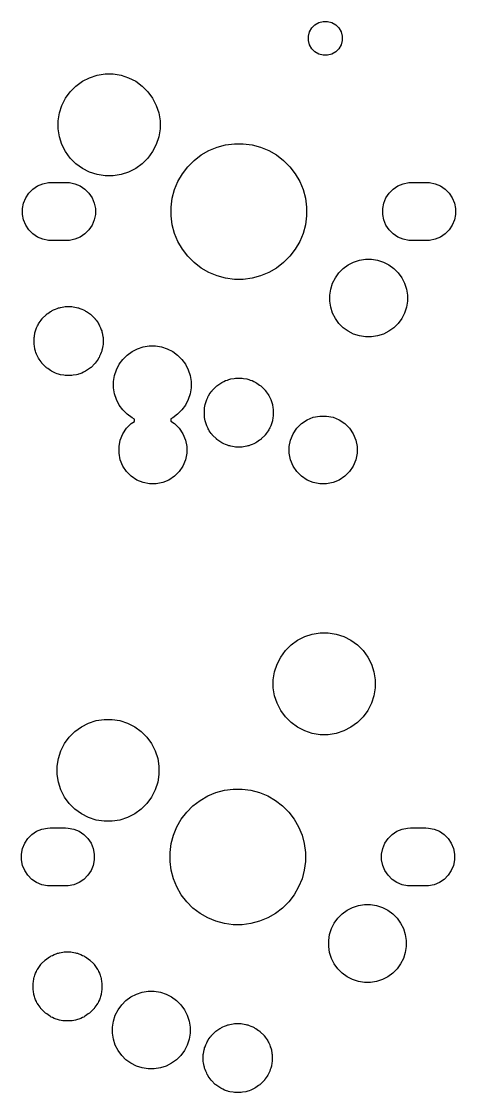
# Model space of a CAD drawing. Header units: millimetres. Extents: x 73.6 to 173.5, y -158 to -94.8.
# Drawn here: x 73.74 to 86.49, y -157.18 to -125.76 of the extents above; entities that cross this region are included whole.
import ezdxf

# ---------------------------------------------------------------- set-up
doc = ezdxf.new("R2010")
doc.units = ezdxf.units.MM
doc.layers.add('F.Mask', color=201, linetype='CONTINUOUS', true_color=0xd864ff)

msp = doc.modelspace()

# ---------------------------------------------------------------- linework, layer by layer
at = {"layer": 'F.Mask', "linetype": 'CONTINUOUS'}
for p, q in [((82.20376, -126.068958), (82.269023, -125.955919)), ((82.269023, -125.955919), (82.361319, -125.863623)), ((82.361319, -125.863623), (82.474358, -125.79836)), ((82.474358, -125.79836), (82.600437, -125.764578)), ((82.600437, -125.764578), (82.730963, -125.764578)), ((82.730963, -125.764578), (82.857042, -125.79836)), ((82.857042, -125.79836), (82.970081, -125.863623)), ((82.970081, -125.863623), (83.062377, -125.955919)), ((83.062377, -125.955919), (83.12764, -126.068958)), ((82.169978, -126.195037), (82.20376, -126.068958)), ((82.169978, -126.325563), (82.169978, -126.195037)), ((83.12764, -126.068958), (83.161422, -126.195037)), ((83.161422, -126.195037), (83.161422, -126.325563)), ((82.20376, -126.451642), (82.169978, -126.325563)), ((82.269023, -126.564681), (82.20376, -126.451642)), ((82.361319, -126.656977), (82.269023, -126.564681)), ((83.062377, -126.564681), (82.970081, -126.656977)), ((83.12764, -126.451642), (83.062377, -126.564681)), ((83.161422, -126.325563), (83.12764, -126.451642)), ((82.474358, -126.72224), (82.361319, -126.656977)), ((82.600437, -126.756022), (82.474358, -126.72224)), ((82.730963, -126.756022), (82.600437, -126.756022)), ((82.857042, -126.72224), (82.730963, -126.756022)), ((82.970081, -126.656977), (82.857042, -126.72224)), ((75.341528, -127.659691), (75.531952, -127.52134)), ((75.531952, -127.52134), (75.741675, -127.414481)), ((75.741675, -127.414481), (75.965532, -127.341745)), ((75.965532, -127.341745), (76.198011, -127.304924)), ((76.198011, -127.304924), (76.433389, -127.304924)), ((76.433389, -127.304924), (76.665868, -127.341745)), ((76.665868, -127.341745), (76.889725, -127.414481)), ((76.889725, -127.414481), (77.099448, -127.52134)), ((77.099448, -127.52134), (77.289872, -127.659691)), ((75.03674, -128.016552), (75.175091, -127.826128)), ((75.175091, -127.826128), (75.341528, -127.659691)), ((77.289872, -127.659691), (77.456309, -127.826128)), ((77.456309, -127.826128), (77.59466, -128.016552)), ((74.929881, -128.226275), (75.03674, -128.016552)), ((77.59466, -128.016552), (77.701519, -128.226275)), ((74.820324, -128.682611), (74.857145, -128.450132)), ((74.857145, -128.450132), (74.929881, -128.226275)), ((77.701519, -128.226275), (77.774255, -128.450132)), ((77.774255, -128.450132), (77.811076, -128.682611)), ((74.820324, -128.917989), (74.820324, -128.682611)), ((77.811076, -128.682611), (77.811076, -128.917989)), ((74.857145, -129.150468), (74.820324, -128.917989)), ((77.811076, -128.917989), (77.774255, -129.150468)), ((74.929881, -129.374325), (74.857145, -129.150468)), ((75.03674, -129.584048), (74.929881, -129.374325)), ((77.701519, -129.374325), (77.59466, -129.584048)), ((77.774255, -129.150468), (77.701519, -129.374325)), ((79.484782, -129.452216), (79.736709, -129.384712)), ((79.736709, -129.384712), (79.995293, -129.350669)), ((79.995293, -129.350669), (80.256107, -129.350669)), ((80.256107, -129.350669), (80.514691, -129.384712)), ((80.514691, -129.384712), (80.766618, -129.452216)), ((75.175091, -129.774472), (75.03674, -129.584048)), ((77.59466, -129.584048), (77.456309, -129.774472)), ((78.81103, -129.841207), (79.017949, -129.682433)), ((79.017949, -129.682433), (79.243821, -129.552025)), ((79.243821, -129.552025), (79.484782, -129.452216)), ((80.766618, -129.452216), (81.007579, -129.552025)), ((81.007579, -129.552025), (81.233451, -129.682433)), ((81.233451, -129.682433), (81.44037, -129.841207)), ((75.341528, -129.940909), (75.175091, -129.774472)), ((75.531952, -130.07926), (75.341528, -129.940909)), ((77.289872, -129.940909), (77.099448, -130.07926)), ((77.456309, -129.774472), (77.289872, -129.940909)), ((78.467833, -130.232549), (78.626607, -130.02563)), ((78.626607, -130.02563), (78.81103, -129.841207)), ((81.44037, -129.841207), (81.624793, -130.02563)), ((81.624793, -130.02563), (81.783567, -130.232549)), ((75.741675, -130.186119), (75.531952, -130.07926)), ((75.965532, -130.258855), (75.741675, -130.186119)), ((76.198011, -130.295676), (75.965532, -130.258855)), ((76.433389, -130.295676), (76.198011, -130.295676)), ((76.665868, -130.258855), (76.433389, -130.295676)), ((76.889725, -130.186119), (76.665868, -130.258855)), ((77.099448, -130.07926), (76.889725, -130.186119)), ((78.337425, -130.458421), (78.467833, -130.232549)), ((81.783567, -130.232549), (81.913975, -130.458421)), ((73.960645, -130.800495), (74.078595, -130.682545)), ((74.078595, -130.682545), (74.217289, -130.589873)), ((74.217289, -130.589873), (74.371397, -130.526039)), ((74.371397, -130.526039), (74.534997, -130.493497)), ((74.534997, -130.493497), (74.6184, -130.4894)), ((74.6184, -130.4894), (75.0666, -130.4894)), ((75.0666, -130.4894), (75.150003, -130.493497)), ((75.150003, -130.493497), (75.313603, -130.526039)), ((75.313603, -130.526039), (75.467711, -130.589873)), ((75.467711, -130.589873), (75.606405, -130.682545)), ((75.606405, -130.682545), (75.724355, -130.800495)), ((78.170112, -130.951309), (78.237616, -130.699382)), ((78.237616, -130.699382), (78.337425, -130.458421)), ((81.913975, -130.458421), (82.013784, -130.699382)), ((82.013784, -130.699382), (82.081288, -130.951309)), ((84.539745, -130.800495), (84.657695, -130.682545)), ((84.657695, -130.682545), (84.796389, -130.589873)), ((84.796389, -130.589873), (84.950497, -130.526039)), ((84.950497, -130.526039), (85.114097, -130.493497)), ((85.114097, -130.493497), (85.1975, -130.4894)), ((85.1975, -130.4894), (85.6457, -130.4894)), ((85.6457, -130.4894), (85.729103, -130.493497)), ((85.729103, -130.493497), (85.892703, -130.526039)), ((85.892703, -130.526039), (86.046811, -130.589873)), ((86.046811, -130.589873), (86.185505, -130.682545)), ((86.185505, -130.682545), (86.303455, -130.800495)), ((73.804139, -131.093297), (73.867973, -130.939189)), ((73.867973, -130.939189), (73.960645, -130.800495)), ((75.724355, -130.800495), (75.817027, -130.939189)), ((75.817027, -130.939189), (75.880861, -131.093297)), ((78.136069, -131.209893), (78.170112, -130.951309)), ((82.081288, -130.951309), (82.115331, -131.209893)), ((84.383239, -131.093297), (84.447073, -130.939189)), ((84.447073, -130.939189), (84.539745, -130.800495)), ((86.303455, -130.800495), (86.396127, -130.939189)), ((86.396127, -130.939189), (86.459961, -131.093297)), ((73.771597, -131.256897), (73.804139, -131.093297)), ((73.771597, -131.423703), (73.771597, -131.256897)), ((75.880861, -131.093297), (75.913403, -131.256897)), ((75.913403, -131.256897), (75.913403, -131.423703)), ((78.136069, -131.470707), (78.136069, -131.209893)), ((82.115331, -131.209893), (82.115331, -131.470707)), ((84.350697, -131.256897), (84.383239, -131.093297)), ((84.350697, -131.423703), (84.350697, -131.256897)), ((86.459961, -131.093297), (86.492503, -131.256897)), ((86.492503, -131.256897), (86.492503, -131.423703)), ((73.804139, -131.587303), (73.771597, -131.423703)), ((73.867973, -131.741411), (73.804139, -131.587303)), ((75.880861, -131.587303), (75.817027, -131.741411)), ((75.913403, -131.423703), (75.880861, -131.587303)), ((78.170112, -131.729291), (78.136069, -131.470707)), ((82.115331, -131.470707), (82.081288, -131.729291)), ((84.383239, -131.587303), (84.350697, -131.423703)), ((84.447073, -131.741411), (84.383239, -131.587303)), ((86.459961, -131.587303), (86.396127, -131.741411)), ((86.492503, -131.423703), (86.459961, -131.587303)), ((73.960645, -131.880105), (73.867973, -131.741411)), ((74.078595, -131.998055), (73.960645, -131.880105)), ((75.724355, -131.880105), (75.606405, -131.998055)), ((75.817027, -131.741411), (75.724355, -131.880105)), ((78.237616, -131.981218), (78.170112, -131.729291)), ((82.081288, -131.729291), (82.013784, -131.981218)), ((84.539745, -131.880105), (84.447073, -131.741411)), ((84.657695, -131.998055), (84.539745, -131.880105)), ((86.303455, -131.880105), (86.185505, -131.998055)), ((86.396127, -131.741411), (86.303455, -131.880105)), ((74.217289, -132.090727), (74.078595, -131.998055)), ((74.371397, -132.154561), (74.217289, -132.090727)), ((74.534997, -132.187103), (74.371397, -132.154561)), ((74.6184, -132.1912), (74.534997, -132.187103)), ((74.619878, -132.1912), (74.6184, -132.1912)), ((75.065122, -132.1912), (74.619878, -132.1912)), ((75.0666, -132.1912), (75.065122, -132.1912)), ((75.150003, -132.187103), (75.0666, -132.1912)), ((75.313603, -132.154561), (75.150003, -132.187103)), ((75.467711, -132.090727), (75.313603, -132.154561)), ((75.606405, -131.998055), (75.467711, -132.090727)), ((78.337425, -132.222179), (78.237616, -131.981218)), ((78.467833, -132.448051), (78.337425, -132.222179)), ((81.913975, -132.222179), (81.783567, -132.448051)), ((82.013784, -131.981218), (81.913975, -132.222179)), ((84.796389, -132.090727), (84.657695, -131.998055)), ((84.950497, -132.154561), (84.796389, -132.090727)), ((85.114097, -132.187103), (84.950497, -132.154561)), ((85.1975, -132.1912), (85.114097, -132.187103)), ((85.198978, -132.1912), (85.1975, -132.1912)), ((85.644222, -132.1912), (85.198978, -132.1912)), ((85.6457, -132.1912), (85.644222, -132.1912)), ((85.729103, -132.187103), (85.6457, -132.1912)), ((85.892703, -132.154561), (85.729103, -132.187103)), ((86.046811, -132.090727), (85.892703, -132.154561)), ((86.185505, -131.998055), (86.046811, -132.090727)), ((78.626607, -132.65497), (78.467833, -132.448051)), ((81.783567, -132.448051), (81.624793, -132.65497)), ((78.81103, -132.839393), (78.626607, -132.65497)), ((79.017949, -132.998167), (78.81103, -132.839393)), ((81.44037, -132.839393), (81.233451, -132.998167)), ((81.624793, -132.65497), (81.44037, -132.839393)), ((83.193381, -133.011156), (83.338484, -132.905732)), ((83.338484, -132.905732), (83.498293, -132.824306)), ((83.498293, -132.824306), (83.668872, -132.768881)), ((83.668872, -132.768881), (83.846021, -132.740823)), ((83.846021, -132.740823), (84.025379, -132.740823)), ((84.025379, -132.740823), (84.202528, -132.768881)), ((84.202528, -132.768881), (84.373107, -132.824306)), ((84.373107, -132.824306), (84.532916, -132.905732)), ((84.532916, -132.905732), (84.678019, -133.011156)), ((79.243821, -133.128575), (79.017949, -132.998167)), ((79.484782, -133.228384), (79.243821, -133.128575)), ((81.007579, -133.128575), (80.766618, -133.228384)), ((81.233451, -132.998167), (81.007579, -133.128575)), ((82.961132, -133.283084), (83.066556, -133.137981)), ((83.066556, -133.137981), (83.193381, -133.011156)), ((84.678019, -133.011156), (84.804844, -133.137981)), ((84.804844, -133.137981), (84.910268, -133.283084)), ((79.736709, -133.295888), (79.484782, -133.228384)), ((79.995293, -133.329931), (79.736709, -133.295888)), ((80.256107, -133.329931), (79.995293, -133.329931)), ((80.514691, -133.295888), (80.256107, -133.329931)), ((80.766618, -133.228384), (80.514691, -133.295888)), ((82.824281, -133.613472), (82.879706, -133.442893)), ((82.879706, -133.442893), (82.961132, -133.283084)), ((84.910268, -133.283084), (84.991694, -133.442893)), ((84.991694, -133.442893), (85.047119, -133.613472)), ((82.796223, -133.790621), (82.824281, -133.613472)), ((82.796223, -133.969979), (82.796223, -133.790621)), ((85.047119, -133.613472), (85.075177, -133.790621)), ((85.075177, -133.790621), (85.075177, -133.969979)), ((74.830771, -134.168049), (74.856806, -134.16287)), ((74.856806, -134.16287), (74.888562, -134.152552)), ((74.888562, -134.152552), (74.98728, -134.136916)), ((74.98728, -134.136916), (75.026115, -134.129192)), ((75.026115, -134.129192), (75.036054, -134.129192)), ((75.036054, -134.129192), (75.045998, -134.127617)), ((75.045998, -134.127617), (75.205402, -134.127617)), ((75.205402, -134.127617), (75.215346, -134.129192)), ((75.215346, -134.129192), (75.225285, -134.129192)), ((75.225285, -134.129192), (75.26412, -134.136917)), ((75.26412, -134.136917), (75.362837, -134.152552)), ((75.362837, -134.152552), (75.394591, -134.162869)), ((75.394591, -134.162869), (75.420629, -134.168049)), ((82.824281, -134.147128), (82.796223, -133.969979)), ((82.879706, -134.317707), (82.824281, -134.147128)), ((85.047119, -134.147128), (84.991694, -134.317707)), ((85.075177, -133.969979), (85.047119, -134.147128)), ((74.353267, -134.480583), (74.465983, -134.367867)), ((74.465983, -134.367867), (74.474126, -134.36195)), ((74.474126, -134.36195), (74.481156, -134.354921)), ((74.481156, -134.354921), (74.514086, -134.332917)), ((74.514086, -134.332917), (74.594936, -134.274177)), ((74.594936, -134.274177), (74.624681, -134.259021)), ((74.624681, -134.259021), (74.646761, -134.244268)), ((74.646761, -134.244268), (74.683514, -134.229044)), ((74.683514, -134.229044), (74.736969, -134.201808)), ((74.736969, -134.201808), (74.794029, -134.183267)), ((74.794029, -134.183267), (74.830771, -134.168049)), ((75.420629, -134.168049), (75.457374, -134.183269)), ((75.457374, -134.183269), (75.51443, -134.201808)), ((75.51443, -134.201808), (75.56788, -134.229042)), ((75.56788, -134.229042), (75.604639, -134.244268)), ((75.604639, -134.244268), (75.626722, -134.259023)), ((75.626722, -134.259023), (75.656463, -134.274177)), ((75.656463, -134.274177), (75.7373, -134.332909)), ((75.7373, -134.332909), (75.770244, -134.354921)), ((75.770244, -134.354921), (75.777275, -134.361952)), ((75.777275, -134.361952), (75.785416, -134.367867)), ((75.785416, -134.367867), (75.898132, -134.480583)), ((82.961132, -134.477516), (82.879706, -134.317707)), ((83.066556, -134.622619), (82.961132, -134.477516)), ((84.910268, -134.477516), (84.804844, -134.622619)), ((84.991694, -134.317707), (84.910268, -134.477516)), ((74.168667, -134.808629), (74.187208, -134.751569)), ((74.187208, -134.751569), (74.214444, -134.698114)), ((74.214444, -134.698114), (74.229668, -134.661361)), ((74.229668, -134.661361), (74.244421, -134.639281)), ((74.244421, -134.639281), (74.259577, -134.609536)), ((74.259577, -134.609536), (74.318317, -134.528686)), ((74.318317, -134.528686), (74.340321, -134.495756)), ((74.340321, -134.495756), (74.34735, -134.488726)), ((74.34735, -134.488726), (74.353267, -134.480583)), ((75.898132, -134.480583), (75.904046, -134.488723)), ((75.904046, -134.488723), (75.911079, -134.495756)), ((75.911079, -134.495756), (75.933093, -134.528703)), ((75.933093, -134.528703), (75.991822, -134.609536)), ((75.991822, -134.609536), (76.006974, -134.639274)), ((76.006974, -134.639274), (76.021732, -134.661361)), ((76.021732, -134.661361), (76.036959, -134.698124)), ((76.036959, -134.698124), (76.064191, -134.751569)), ((76.064191, -134.751569), (76.082727, -134.808618)), ((83.193381, -134.749444), (83.066556, -134.622619)), ((83.338484, -134.854868), (83.193381, -134.749444)), ((84.678019, -134.749444), (84.532916, -134.854868)), ((84.804844, -134.622619), (84.678019, -134.749444)), ((74.113017, -135.060598), (74.114592, -135.050653)), ((74.113017, -135.220001), (74.113017, -135.060598)), ((74.114592, -135.040715), (74.122316, -135.00188)), ((74.114592, -135.050653), (74.114592, -135.040715)), ((74.122316, -135.00188), (74.137952, -134.903162)), ((74.137952, -134.903162), (74.14827, -134.871406)), ((74.14827, -134.871406), (74.153449, -134.845371)), ((74.153449, -134.845371), (74.168667, -134.808629)), ((76.082727, -134.808618), (76.097951, -134.845371)), ((76.097951, -134.845371), (76.103131, -134.871414)), ((76.103131, -134.871414), (76.113447, -134.903162)), ((76.113447, -134.903162), (76.129081, -135.001871)), ((76.129081, -135.001871), (76.136808, -135.040715)), ((76.136808, -135.040715), (76.136808, -135.050654)), ((76.136808, -135.050654), (76.138383, -135.060598)), ((76.138383, -135.060598), (76.138383, -135.220001)), ((83.498293, -134.936294), (83.338484, -134.854868)), ((83.668872, -134.991719), (83.498293, -134.936294)), ((83.846021, -135.019777), (83.668872, -134.991719)), ((84.025379, -135.019777), (83.846021, -135.019777)), ((84.202528, -134.991719), (84.025379, -135.019777)), ((84.373107, -134.936294), (84.202528, -134.991719)), ((84.532916, -134.854868), (84.373107, -134.936294)), ((74.114592, -135.229945), (74.113017, -135.220001)), ((74.114592, -135.239885), (74.114592, -135.229945)), ((74.122317, -135.278723), (74.114592, -135.239885)), ((74.137952, -135.377437), (74.122317, -135.278723)), ((74.148269, -135.409191), (74.137952, -135.377437)), ((74.153449, -135.435229), (74.148269, -135.409191)), ((76.103131, -135.409183), (76.097951, -135.435229)), ((76.113447, -135.377437), (76.103131, -135.409183)), ((76.12908, -135.278732), (76.113447, -135.377437)), ((76.136808, -135.239885), (76.12908, -135.278732)), ((76.138383, -135.220001), (76.136808, -135.229944)), ((76.136808, -135.229944), (76.136808, -135.239885)), ((76.988484, -135.445732), (77.148293, -135.364306)), ((77.148293, -135.364306), (77.318872, -135.308881)), ((77.318872, -135.308881), (77.496021, -135.280823)), ((77.496021, -135.280823), (77.675379, -135.280823)), ((77.675379, -135.280823), (77.852528, -135.308881)), ((77.852528, -135.308881), (78.023107, -135.364306)), ((78.023107, -135.364306), (78.182916, -135.445732)), ((74.168669, -135.471974), (74.153449, -135.435229)), ((74.187208, -135.52903), (74.168669, -135.471974)), ((74.214442, -135.58248), (74.187208, -135.52903)), ((74.229668, -135.619239), (74.214442, -135.58248)), ((74.244423, -135.641322), (74.229668, -135.619239)), ((74.259577, -135.671063), (74.244423, -135.641322)), ((74.318309, -135.7519), (74.259577, -135.671063)), ((75.991822, -135.671063), (75.933102, -135.751883)), ((76.006972, -135.641328), (75.991822, -135.671063)), ((76.021732, -135.619239), (76.006972, -135.641328)), ((76.036962, -135.582469), (76.021732, -135.619239)), ((76.064191, -135.52903), (76.036962, -135.582469)), ((76.082726, -135.471985), (76.064191, -135.52903)), ((76.097951, -135.435229), (76.082726, -135.471985)), ((76.611132, -135.823084), (76.716556, -135.677981)), ((76.716556, -135.677981), (76.843381, -135.551156)), ((76.843381, -135.551156), (76.988484, -135.445732)), ((78.182916, -135.445732), (78.328019, -135.551156)), ((78.328019, -135.551156), (78.454844, -135.677981)), ((78.454844, -135.677981), (78.560268, -135.823084)), ((74.340321, -135.784844), (74.318309, -135.7519)), ((74.347352, -135.791875), (74.340321, -135.784844)), ((74.353267, -135.800016), (74.347352, -135.791875)), ((74.465983, -135.912732), (74.353267, -135.800016)), ((74.474123, -135.918646), (74.465983, -135.912732)), ((74.481156, -135.925679), (74.474123, -135.918646)), ((74.514103, -135.947693), (74.481156, -135.925679)), ((74.594936, -136.006422), (74.514103, -135.947693)), ((74.624674, -136.021574), (74.594936, -136.006422)), ((74.646761, -136.036332), (74.624674, -136.021574)), ((74.683524, -136.051559), (74.646761, -136.036332)), ((75.604639, -136.036332), (75.567869, -136.051562)), ((75.626728, -136.021572), (75.604639, -136.036332)), ((75.656463, -136.006422), (75.626728, -136.021572)), ((75.737283, -135.947702), (75.656463, -136.006422)), ((75.770244, -135.925679), (75.737283, -135.947702)), ((75.777279, -135.918643), (75.770244, -135.925679)), ((75.785416, -135.912732), (75.777279, -135.918643)), ((75.898132, -135.800016), (75.785416, -135.912732)), ((75.904043, -135.791879), (75.898132, -135.800016)), ((75.911079, -135.784844), (75.904043, -135.791879)), ((75.933102, -135.751883), (75.911079, -135.784844)), ((76.474281, -136.153472), (76.529706, -135.982893)), ((76.529706, -135.982893), (76.611132, -135.823084)), ((78.560268, -135.823084), (78.641694, -135.982893)), ((78.641694, -135.982893), (78.697119, -136.153472)), ((74.736969, -136.078791), (74.683524, -136.051559)), ((74.794018, -136.097327), (74.736969, -136.078791)), ((74.830771, -136.112551), (74.794018, -136.097327)), ((74.856814, -136.117731), (74.830771, -136.112551)), ((74.888562, -136.128047), (74.856814, -136.117731)), ((74.987271, -136.143681), (74.888562, -136.128047)), ((75.026115, -136.151408), (74.987271, -136.143681)), ((75.036054, -136.151408), (75.026115, -136.151408)), ((75.045998, -136.152983), (75.036054, -136.151408)), ((75.205402, -136.152983), (75.045998, -136.152983)), ((75.215346, -136.151408), (75.205402, -136.152983)), ((75.225285, -136.151408), (75.215346, -136.151408)), ((75.264129, -136.143681), (75.225285, -136.151408)), ((75.362837, -136.128047), (75.264129, -136.143681)), ((75.394583, -136.117731), (75.362837, -136.128047)), ((75.420629, -136.112551), (75.394583, -136.117731)), ((75.457385, -136.097326), (75.420629, -136.112551)), ((75.51443, -136.078791), (75.457385, -136.097326)), ((75.567869, -136.051562), (75.51443, -136.078791)), ((76.446223, -136.330621), (76.474281, -136.153472)), ((76.446223, -136.509979), (76.446223, -136.330621)), ((78.697119, -136.153472), (78.725177, -136.330621)), ((78.725177, -136.330621), (78.725177, -136.509979)), ((79.594936, -136.374177), (79.624681, -136.359021)), ((79.624681, -136.359021), (79.646761, -136.344268)), ((79.646761, -136.344268), (79.683514, -136.329044)), ((79.683514, -136.329044), (79.736969, -136.301808)), ((79.736969, -136.301808), (79.794029, -136.283267)), ((79.794029, -136.283267), (79.830771, -136.268049)), ((79.830771, -136.268049), (79.856806, -136.26287)), ((79.856806, -136.26287), (79.888562, -136.252552)), ((79.888562, -136.252552), (79.98728, -136.236916)), ((79.98728, -136.236916), (80.026115, -136.229192)), ((80.026115, -136.229192), (80.036054, -136.229192)), ((80.036054, -136.229192), (80.045998, -136.227617)), ((80.045998, -136.227617), (80.205402, -136.227617)), ((80.205402, -136.227617), (80.215346, -136.229192)), ((80.215346, -136.229192), (80.225285, -136.229192)), ((80.225285, -136.229192), (80.26412, -136.236917)), ((80.26412, -136.236917), (80.362837, -136.252552)), ((80.362837, -136.252552), (80.394591, -136.262869)), ((80.394591, -136.262869), (80.420629, -136.268049)), ((80.420629, -136.268049), (80.457374, -136.283269)), ((80.457374, -136.283269), (80.51443, -136.301808)), ((80.51443, -136.301808), (80.56788, -136.329042)), ((80.56788, -136.329042), (80.604639, -136.344268)), ((80.604639, -136.344268), (80.626722, -136.359023)), ((80.626722, -136.359023), (80.656463, -136.374177)), ((76.474281, -136.687128), (76.446223, -136.509979)), ((78.725177, -136.509979), (78.697119, -136.687128)), ((79.259577, -136.709536), (79.318317, -136.628686)), ((79.318317, -136.628686), (79.340321, -136.595756)), ((79.340321, -136.595756), (79.34735, -136.588726)), ((79.34735, -136.588726), (79.353267, -136.580583)), ((79.353267, -136.580583), (79.465983, -136.467867)), ((79.465983, -136.467867), (79.474126, -136.46195)), ((79.474126, -136.46195), (79.481156, -136.454921)), ((79.481156, -136.454921), (79.514086, -136.432917)), ((79.514086, -136.432917), (79.594936, -136.374177)), ((80.656463, -136.374177), (80.7373, -136.432909)), ((80.7373, -136.432909), (80.770244, -136.454921)), ((80.770244, -136.454921), (80.777275, -136.461952)), ((80.777275, -136.461952), (80.785416, -136.467867)), ((80.785416, -136.467867), (80.898132, -136.580583)), ((80.898132, -136.580583), (80.904046, -136.588723)), ((80.904046, -136.588723), (80.911079, -136.595756)), ((80.911079, -136.595756), (80.933093, -136.628703)), ((80.933093, -136.628703), (80.991822, -136.709536)), ((76.529706, -136.857707), (76.474281, -136.687128)), ((76.611132, -137.017516), (76.529706, -136.857707)), ((78.641694, -136.857707), (78.560268, -137.017516)), ((78.697119, -136.687128), (78.641694, -136.857707)), ((79.137952, -137.003162), (79.14827, -136.971406)), ((79.14827, -136.971406), (79.153449, -136.945371)), ((79.153449, -136.945371), (79.168667, -136.908629)), ((79.168667, -136.908629), (79.187208, -136.851569)), ((79.187208, -136.851569), (79.214444, -136.798114)), ((79.214444, -136.798114), (79.229668, -136.761361)), ((79.229668, -136.761361), (79.244421, -136.739281)), ((79.244421, -136.739281), (79.259577, -136.709536)), ((80.991822, -136.709536), (81.006974, -136.739274)), ((81.006974, -136.739274), (81.021732, -136.761361)), ((81.021732, -136.761361), (81.036959, -136.798124)), ((81.036959, -136.798124), (81.064191, -136.851569)), ((81.064191, -136.851569), (81.082727, -136.908618)), ((81.082727, -136.908618), (81.097951, -136.945371)), ((81.097951, -136.945371), (81.103131, -136.971414)), ((81.103131, -136.971414), (81.113447, -137.003162)), ((76.716556, -137.162619), (76.611132, -137.017516)), ((76.843381, -137.289444), (76.716556, -137.162619)), ((76.988484, -137.394868), (76.843381, -137.289444)), ((78.328019, -137.289444), (78.182916, -137.394868)), ((78.454844, -137.162619), (78.328019, -137.289444)), ((78.560268, -137.017516), (78.454844, -137.162619)), ((79.113017, -137.160598), (79.114592, -137.150653)), ((79.113017, -137.320001), (79.113017, -137.160598)), ((79.114592, -137.140715), (79.122316, -137.10188)), ((79.114592, -137.150653), (79.114592, -137.140715)), ((79.122316, -137.10188), (79.137952, -137.003162)), ((81.113447, -137.003162), (81.129081, -137.101871)), ((81.129081, -137.101871), (81.136808, -137.140715)), ((81.136808, -137.140715), (81.136808, -137.150654)), ((81.136808, -137.150654), (81.138383, -137.160598)), ((81.138383, -137.160598), (81.138383, -137.320001)), ((76.82919, -137.700207), (76.967807, -137.56159)), ((76.967807, -137.56159), (77.062238, -137.498492)), ((77.058222, -137.430401), (76.988484, -137.394868)), ((77.062238, -137.498492), (77.058222, -137.430401)), ((78.131898, -137.420862), (78.127882, -137.488951)), ((78.127882, -137.488951), (78.236593, -137.56159)), ((78.182916, -137.394868), (78.131898, -137.420862)), ((78.236593, -137.56159), (78.37521, -137.700207)), ((79.114592, -137.329945), (79.113017, -137.320001)), ((79.114592, -137.339885), (79.114592, -137.329945)), ((79.122317, -137.378724), (79.114592, -137.339885)), ((79.137952, -137.477436), (79.122317, -137.378724)), ((79.148269, -137.509189), (79.137952, -137.477436)), ((79.153449, -137.535229), (79.148269, -137.509189)), ((79.168669, -137.571975), (79.153449, -137.535229)), ((79.187208, -137.62903), (79.168669, -137.571975)), ((81.082727, -137.571982), (81.064191, -137.62903)), ((81.097951, -137.535229), (81.082727, -137.571982)), ((81.103131, -137.509187), (81.097951, -137.535229)), ((81.113448, -137.477436), (81.103131, -137.509187)), ((81.129082, -137.378724), (81.113448, -137.477436)), ((81.136808, -137.339885), (81.129082, -137.378724)), ((81.138383, -137.320001), (81.136808, -137.329945)), ((81.136808, -137.329945), (81.136808, -137.339885)), ((81.82919, -137.700207), (81.967807, -137.56159)), ((81.967807, -137.56159), (82.130803, -137.452679)), ((82.130803, -137.452679), (82.311915, -137.37766)), ((82.311915, -137.37766), (82.504183, -137.339415)), ((82.504183, -137.339415), (82.700217, -137.339415)), ((82.700217, -137.339415), (82.892485, -137.37766)), ((82.892485, -137.37766), (83.073597, -137.452679)), ((83.073597, -137.452679), (83.236593, -137.56159)), ((83.236593, -137.56159), (83.37521, -137.700207)), ((76.64526, -138.044315), (76.720279, -137.863203)), ((76.720279, -137.863203), (76.82919, -137.700207)), ((78.37521, -137.700207), (78.484121, -137.863203)), ((78.484121, -137.863203), (78.55914, -138.044315)), ((79.214442, -137.68248), (79.187208, -137.62903)), ((79.229668, -137.719239), (79.214442, -137.68248)), ((79.244423, -137.741322), (79.229668, -137.719239)), ((79.259577, -137.771063), (79.244423, -137.741322)), ((79.318309, -137.8519), (79.259577, -137.771063)), ((79.340321, -137.884844), (79.318309, -137.8519)), ((79.347352, -137.891875), (79.340321, -137.884844)), ((79.353267, -137.900016), (79.347352, -137.891875)), ((79.465983, -138.012732), (79.353267, -137.900016)), ((80.898132, -137.900016), (80.785416, -138.012732)), ((80.904043, -137.891879), (80.898132, -137.900016)), ((80.911079, -137.884844), (80.904043, -137.891879)), ((80.933102, -137.851883), (80.911079, -137.884844)), ((80.991822, -137.771063), (80.933102, -137.851883)), ((81.006972, -137.741328), (80.991822, -137.771063)), ((81.021732, -137.719239), (81.006972, -137.741328)), ((81.036962, -137.682469), (81.021732, -137.719239)), ((81.064191, -137.62903), (81.036962, -137.682469)), ((81.64526, -138.044315), (81.720279, -137.863203)), ((81.720279, -137.863203), (81.82919, -137.700207)), ((83.37521, -137.700207), (83.484121, -137.863203)), ((83.484121, -137.863203), (83.55914, -138.044315)), ((76.607015, -138.236583), (76.64526, -138.044315)), ((76.607015, -138.432617), (76.607015, -138.236583)), ((78.55914, -138.044315), (78.597385, -138.236583)), ((78.597385, -138.236583), (78.597385, -138.432617)), ((79.474123, -138.018646), (79.465983, -138.012732)), ((79.481156, -138.025679), (79.474123, -138.018646)), ((79.514103, -138.047693), (79.481156, -138.025679)), ((79.594936, -138.106422), (79.514103, -138.047693)), ((79.624674, -138.121574), (79.594936, -138.106422)), ((79.646761, -138.136332), (79.624674, -138.121574)), ((79.683524, -138.151559), (79.646761, -138.136332)), ((79.736969, -138.178791), (79.683524, -138.151559)), ((79.794018, -138.197327), (79.736969, -138.178791)), ((79.830771, -138.212551), (79.794018, -138.197327)), ((79.856814, -138.217731), (79.830771, -138.212551)), ((79.888562, -138.228047), (79.856814, -138.217731)), ((79.987271, -138.243681), (79.888562, -138.228047)), ((80.026115, -138.251408), (79.987271, -138.243681)), ((80.264129, -138.243681), (80.225285, -138.251408)), ((80.362837, -138.228047), (80.264129, -138.243681)), ((80.394583, -138.217731), (80.362837, -138.228047)), ((80.420629, -138.212551), (80.394583, -138.217731)), ((80.457385, -138.197326), (80.420629, -138.212551)), ((80.51443, -138.178791), (80.457385, -138.197326)), ((80.567869, -138.151562), (80.51443, -138.178791)), ((80.604639, -138.136332), (80.567869, -138.151562)), ((80.626728, -138.121572), (80.604639, -138.136332)), ((80.656463, -138.106422), (80.626728, -138.121572)), ((80.737283, -138.047702), (80.656463, -138.106422)), ((80.770244, -138.025679), (80.737283, -138.047702)), ((80.777279, -138.018643), (80.770244, -138.025679)), ((80.785416, -138.012732), (80.777279, -138.018643)), ((81.607015, -138.236583), (81.64526, -138.044315)), ((81.607015, -138.432617), (81.607015, -138.236583)), ((83.55914, -138.044315), (83.597385, -138.236583)), ((83.597385, -138.236583), (83.597385, -138.432617)), ((76.64526, -138.624885), (76.607015, -138.432617)), ((78.597385, -138.432617), (78.55914, -138.624885)), ((80.036054, -138.251408), (80.026115, -138.251408)), ((80.045998, -138.252983), (80.036054, -138.251408)), ((80.205402, -138.252983), (80.045998, -138.252983)), ((80.215346, -138.251408), (80.205402, -138.252983)), ((80.225285, -138.251408), (80.215346, -138.251408)), ((81.64526, -138.624885), (81.607015, -138.432617)), ((83.597385, -138.432617), (83.55914, -138.624885)), ((76.720279, -138.805997), (76.64526, -138.624885)), ((76.82919, -138.968993), (76.720279, -138.805997)), ((78.484121, -138.805997), (78.37521, -138.968993)), ((78.55914, -138.624885), (78.484121, -138.805997)), ((81.720279, -138.805997), (81.64526, -138.624885)), ((81.82919, -138.968993), (81.720279, -138.805997)), ((83.484121, -138.805997), (83.37521, -138.968993)), ((83.55914, -138.624885), (83.484121, -138.805997)), ((76.967807, -139.10761), (76.82919, -138.968993)), ((77.130803, -139.216521), (76.967807, -139.10761)), ((78.236593, -139.10761), (78.073597, -139.216521)), ((78.37521, -138.968993), (78.236593, -139.10761)), ((81.967807, -139.10761), (81.82919, -138.968993)), ((82.130803, -139.216521), (81.967807, -139.10761)), ((83.236593, -139.10761), (83.073597, -139.216521)), ((83.37521, -138.968993), (83.236593, -139.10761)), ((77.311915, -139.29154), (77.130803, -139.216521)), ((77.504183, -139.329785), (77.311915, -139.29154)), ((77.700217, -139.329785), (77.504183, -139.329785)), ((77.892485, -139.29154), (77.700217, -139.329785)), ((78.073597, -139.216521), (77.892485, -139.29154)), ((82.311915, -139.29154), (82.130803, -139.216521)), ((82.504183, -139.329785), (82.311915, -139.29154)), ((82.700217, -139.329785), (82.504183, -139.329785)), ((82.892485, -139.29154), (82.700217, -139.329785)), ((83.073597, -139.216521), (82.892485, -139.29154)), ((81.850252, -143.91304), (82.059975, -143.806181)), ((82.059975, -143.806181), (82.283832, -143.733445)), ((82.283832, -143.733445), (82.516311, -143.696624)), ((82.516311, -143.696624), (82.751689, -143.696624)), ((82.751689, -143.696624), (82.984168, -143.733445)), ((82.984168, -143.733445), (83.208025, -143.806181)), ((83.208025, -143.806181), (83.417748, -143.91304)), ((81.35504, -144.408252), (81.493391, -144.217828)), ((81.493391, -144.217828), (81.659828, -144.051391)), ((81.659828, -144.051391), (81.850252, -143.91304)), ((83.417748, -143.91304), (83.608172, -144.051391)), ((83.608172, -144.051391), (83.774609, -144.217828)), ((83.774609, -144.217828), (83.91296, -144.408252)), ((81.248181, -144.617975), (81.35504, -144.408252)), ((83.91296, -144.408252), (84.019819, -144.617975)), ((81.138624, -145.074311), (81.175445, -144.841832)), ((81.175445, -144.841832), (81.248181, -144.617975)), ((84.019819, -144.617975), (84.092555, -144.841832)), ((84.092555, -144.841832), (84.129376, -145.074311)), ((81.138624, -145.309689), (81.138624, -145.074311)), ((84.129376, -145.074311), (84.129376, -145.309689)), ((81.175445, -145.542168), (81.138624, -145.309689)), ((84.129376, -145.309689), (84.092555, -145.542168)), ((81.248181, -145.766025), (81.175445, -145.542168)), ((81.35504, -145.975748), (81.248181, -145.766025)), ((84.019819, -145.766025), (83.91296, -145.975748)), ((84.092555, -145.542168), (84.019819, -145.766025)), ((81.493391, -146.166172), (81.35504, -145.975748)), ((83.91296, -145.975748), (83.774609, -146.166172)), ((75.500252, -146.45304), (75.709975, -146.346181)), ((75.709975, -146.346181), (75.933832, -146.273445)), ((75.933832, -146.273445), (76.166311, -146.236624)), ((76.166311, -146.236624), (76.401689, -146.236624)), ((76.401689, -146.236624), (76.634168, -146.273445)), ((76.634168, -146.273445), (76.858025, -146.346181)), ((76.858025, -146.346181), (77.067748, -146.45304)), ((81.659828, -146.332609), (81.493391, -146.166172)), ((81.850252, -146.47096), (81.659828, -146.332609)), ((83.608172, -146.332609), (83.417748, -146.47096)), ((83.774609, -146.166172), (83.608172, -146.332609)), ((75.143391, -146.757828), (75.309828, -146.591391)), ((75.309828, -146.591391), (75.500252, -146.45304)), ((77.067748, -146.45304), (77.258172, -146.591391)), ((77.258172, -146.591391), (77.424609, -146.757828)), ((82.059975, -146.577819), (81.850252, -146.47096)), ((82.283832, -146.650555), (82.059975, -146.577819)), ((82.516311, -146.687376), (82.283832, -146.650555)), ((82.751689, -146.687376), (82.516311, -146.687376)), ((82.984168, -146.650555), (82.751689, -146.687376)), ((83.208025, -146.577819), (82.984168, -146.650555)), ((83.417748, -146.47096), (83.208025, -146.577819)), ((74.898181, -147.157975), (75.00504, -146.948252)), ((75.00504, -146.948252), (75.143391, -146.757828)), ((77.424609, -146.757828), (77.56296, -146.948252)), ((77.56296, -146.948252), (77.669819, -147.157975)), ((74.825445, -147.381832), (74.898181, -147.157975)), ((77.669819, -147.157975), (77.742555, -147.381832)), ((74.788624, -147.614311), (74.825445, -147.381832)), ((74.788624, -147.849689), (74.788624, -147.614311)), ((77.742555, -147.381832), (77.779376, -147.614311)), ((77.779376, -147.614311), (77.779376, -147.849689)), ((74.825445, -148.082168), (74.788624, -147.849689)), ((77.779376, -147.849689), (77.742555, -148.082168)), ((74.898181, -148.306025), (74.825445, -148.082168)), ((77.742555, -148.082168), (77.669819, -148.306025)), ((79.705009, -148.316412), (79.963593, -148.282369)), ((79.963593, -148.282369), (80.224407, -148.282369)), ((80.224407, -148.282369), (80.482991, -148.316412)), ((75.00504, -148.515748), (74.898181, -148.306025)), ((75.143391, -148.706172), (75.00504, -148.515748)), ((77.56296, -148.515748), (77.424609, -148.706172)), ((77.669819, -148.306025), (77.56296, -148.515748)), ((78.77933, -148.772907), (78.986249, -148.614133)), ((78.986249, -148.614133), (79.212121, -148.483725)), ((79.212121, -148.483725), (79.453082, -148.383916)), ((79.453082, -148.383916), (79.705009, -148.316412)), ((80.482991, -148.316412), (80.734918, -148.383916)), ((80.734918, -148.383916), (80.975879, -148.483725)), ((80.975879, -148.483725), (81.201751, -148.614133)), ((81.201751, -148.614133), (81.40867, -148.772907)), ((75.309828, -148.872609), (75.143391, -148.706172)), ((75.500252, -149.01096), (75.309828, -148.872609)), ((77.258172, -148.872609), (77.067748, -149.01096)), ((77.424609, -148.706172), (77.258172, -148.872609)), ((78.594907, -148.95733), (78.77933, -148.772907)), ((81.40867, -148.772907), (81.593093, -148.95733)), ((75.709975, -149.117819), (75.500252, -149.01096)), ((75.933832, -149.190555), (75.709975, -149.117819)), ((76.166311, -149.227376), (75.933832, -149.190555)), ((76.401689, -149.227376), (76.166311, -149.227376)), ((76.634168, -149.190555), (76.401689, -149.227376)), ((76.858025, -149.117819), (76.634168, -149.190555)), ((77.067748, -149.01096), (76.858025, -149.117819)), ((78.305725, -149.390121), (78.436133, -149.164249)), ((78.436133, -149.164249), (78.594907, -148.95733)), ((81.593093, -148.95733), (81.751867, -149.164249)), ((81.751867, -149.164249), (81.882275, -149.390121)), ((74.046895, -149.614245), (74.185589, -149.521573)), ((74.185589, -149.521573), (74.339697, -149.457739)), ((74.339697, -149.457739), (74.503297, -149.425197)), ((74.503297, -149.425197), (74.5867, -149.4211)), ((74.5867, -149.4211), (75.0349, -149.4211)), ((75.0349, -149.4211), (75.118303, -149.425197)), ((75.118303, -149.425197), (75.281903, -149.457739)), ((75.281903, -149.457739), (75.436011, -149.521573)), ((75.436011, -149.521573), (75.574705, -149.614245)), ((78.205916, -149.631082), (78.305725, -149.390121)), ((81.882275, -149.390121), (81.982084, -149.631082)), ((84.625995, -149.614245), (84.764689, -149.521573)), ((84.764689, -149.521573), (84.918797, -149.457739)), ((84.918797, -149.457739), (85.082397, -149.425197)), ((85.082397, -149.425197), (85.1658, -149.4211)), ((85.1658, -149.4211), (85.614, -149.4211)), ((85.614, -149.4211), (85.697403, -149.425197)), ((85.697403, -149.425197), (85.861003, -149.457739)), ((85.861003, -149.457739), (86.015111, -149.521573)), ((86.015111, -149.521573), (86.153805, -149.614245)), ((73.772439, -150.024997), (73.836273, -149.870889)), ((73.836273, -149.870889), (73.928945, -149.732195)), ((73.928945, -149.732195), (74.046895, -149.614245)), ((75.574705, -149.614245), (75.692655, -149.732195)), ((75.692655, -149.732195), (75.785327, -149.870889)), ((75.785327, -149.870889), (75.849161, -150.024997)), ((78.138412, -149.883009), (78.205916, -149.631082)), ((81.982084, -149.631082), (82.049588, -149.883009)), ((84.351539, -150.024997), (84.415373, -149.870889)), ((84.415373, -149.870889), (84.508045, -149.732195)), ((84.508045, -149.732195), (84.625995, -149.614245)), ((86.153805, -149.614245), (86.271755, -149.732195)), ((86.271755, -149.732195), (86.364427, -149.870889)), ((86.364427, -149.870889), (86.428261, -150.024997)), ((73.739897, -150.188597), (73.772439, -150.024997)), ((75.849161, -150.024997), (75.881703, -150.188597)), ((78.104369, -150.141593), (78.138412, -149.883009)), ((78.104369, -150.402407), (78.104369, -150.141593)), ((82.049588, -149.883009), (82.083631, -150.141593)), ((82.083631, -150.141593), (82.083631, -150.402407)), ((84.318997, -150.188597), (84.351539, -150.024997)), ((86.428261, -150.024997), (86.460803, -150.188597)), ((73.739897, -150.355403), (73.739897, -150.188597)), ((73.772439, -150.519003), (73.739897, -150.355403)), ((75.881703, -150.355403), (75.849161, -150.519003)), ((75.881703, -150.188597), (75.881703, -150.355403)), ((78.138412, -150.660991), (78.104369, -150.402407)), ((82.083631, -150.402407), (82.049588, -150.660991)), ((84.318997, -150.355403), (84.318997, -150.188597)), ((84.351539, -150.519003), (84.318997, -150.355403)), ((86.460803, -150.355403), (86.428261, -150.519003)), ((86.460803, -150.188597), (86.460803, -150.355403)), ((73.836273, -150.673111), (73.772439, -150.519003)), ((73.928945, -150.811805), (73.836273, -150.673111)), ((74.046895, -150.929755), (73.928945, -150.811805)), ((75.692655, -150.811805), (75.574705, -150.929755)), ((75.785327, -150.673111), (75.692655, -150.811805)), ((75.849161, -150.519003), (75.785327, -150.673111)), ((78.205916, -150.912918), (78.138412, -150.660991)), ((82.049588, -150.660991), (81.982084, -150.912918)), ((84.415373, -150.673111), (84.351539, -150.519003)), ((84.508045, -150.811805), (84.415373, -150.673111)), ((84.625995, -150.929755), (84.508045, -150.811805)), ((86.271755, -150.811805), (86.153805, -150.929755)), ((86.364427, -150.673111), (86.271755, -150.811805)), ((86.428261, -150.519003), (86.364427, -150.673111)), ((74.185589, -151.022427), (74.046895, -150.929755)), ((74.339697, -151.086261), (74.185589, -151.022427)), ((74.503297, -151.118803), (74.339697, -151.086261)), ((74.5867, -151.1229), (74.503297, -151.118803)), ((74.588178, -151.1229), (74.5867, -151.1229)), ((75.033422, -151.1229), (74.588178, -151.1229)), ((75.0349, -151.1229), (75.033422, -151.1229)), ((75.118303, -151.118803), (75.0349, -151.1229)), ((75.281903, -151.086261), (75.118303, -151.118803)), ((75.436011, -151.022427), (75.281903, -151.086261)), ((75.574705, -150.929755), (75.436011, -151.022427)), ((78.305725, -151.153879), (78.205916, -150.912918)), ((81.982084, -150.912918), (81.882275, -151.153879)), ((84.764689, -151.022427), (84.625995, -150.929755)), ((84.918797, -151.086261), (84.764689, -151.022427)), ((85.082397, -151.118803), (84.918797, -151.086261)), ((85.1658, -151.1229), (85.082397, -151.118803)), ((85.167278, -151.1229), (85.1658, -151.1229)), ((85.612522, -151.1229), (85.167278, -151.1229)), ((85.614, -151.1229), (85.612522, -151.1229)), ((85.697403, -151.118803), (85.614, -151.1229)), ((85.861003, -151.086261), (85.697403, -151.118803)), ((86.015111, -151.022427), (85.861003, -151.086261)), ((86.153805, -150.929755), (86.015111, -151.022427)), ((78.436133, -151.379751), (78.305725, -151.153879)), ((78.594907, -151.58667), (78.436133, -151.379751)), ((81.751867, -151.379751), (81.593093, -151.58667)), ((81.882275, -151.153879), (81.751867, -151.379751)), ((78.77933, -151.771093), (78.594907, -151.58667)), ((81.593093, -151.58667), (81.40867, -151.771093)), ((83.306784, -151.837432), (83.466593, -151.756006)), ((83.466593, -151.756006), (83.637172, -151.700581)), ((83.637172, -151.700581), (83.814321, -151.672523)), ((83.814321, -151.672523), (83.993679, -151.672523)), ((83.993679, -151.672523), (84.170828, -151.700581)), ((84.170828, -151.700581), (84.341407, -151.756006)), ((84.341407, -151.756006), (84.501216, -151.837432)), ((78.986249, -151.929867), (78.77933, -151.771093)), ((79.212121, -152.060275), (78.986249, -151.929867)), ((79.453082, -152.160084), (79.212121, -152.060275)), ((80.975879, -152.060275), (80.734918, -152.160084)), ((81.201751, -151.929867), (80.975879, -152.060275)), ((81.40867, -151.771093), (81.201751, -151.929867)), ((82.929432, -152.214784), (83.034856, -152.069681)), ((83.034856, -152.069681), (83.161681, -151.942856)), ((83.161681, -151.942856), (83.306784, -151.837432)), ((84.501216, -151.837432), (84.646319, -151.942856)), ((84.646319, -151.942856), (84.773144, -152.069681)), ((84.773144, -152.069681), (84.878568, -152.214784)), ((79.705009, -152.227588), (79.453082, -152.160084)), ((79.963593, -152.261631), (79.705009, -152.227588)), ((80.224407, -152.261631), (79.963593, -152.261631)), ((80.482991, -152.227588), (80.224407, -152.261631)), ((80.734918, -152.160084), (80.482991, -152.227588)), ((82.792581, -152.545172), (82.848006, -152.374593)), ((82.848006, -152.374593), (82.929432, -152.214784)), ((84.878568, -152.214784), (84.959994, -152.374593)), ((84.959994, -152.374593), (85.015419, -152.545172)), ((82.764523, -152.722321), (82.792581, -152.545172)), ((85.015419, -152.545172), (85.043477, -152.722321)), ((82.764523, -152.901679), (82.764523, -152.722321)), ((82.792581, -153.078828), (82.764523, -152.901679)), ((85.043477, -152.901679), (85.015419, -153.078828)), ((85.043477, -152.722321), (85.043477, -152.901679)), ((74.321567, -153.412283), (74.434283, -153.299567)), ((74.434283, -153.299567), (74.442426, -153.29365)), ((74.442426, -153.29365), (74.449456, -153.286621)), ((74.449456, -153.286621), (74.482386, -153.264617)), ((74.482386, -153.264617), (74.563236, -153.205877)), ((74.563236, -153.205877), (74.592981, -153.190721)), ((74.592981, -153.190721), (74.615061, -153.175968)), ((74.615061, -153.175968), (74.651814, -153.160744)), ((74.651814, -153.160744), (74.705269, -153.133508)), ((74.705269, -153.133508), (74.762329, -153.114967)), ((74.762329, -153.114967), (74.799071, -153.099749)), ((74.799071, -153.099749), (74.825106, -153.09457)), ((74.825106, -153.09457), (74.856862, -153.084252)), ((74.856862, -153.084252), (74.95558, -153.068616)), ((74.95558, -153.068616), (74.994415, -153.060892)), ((74.994415, -153.060892), (75.004354, -153.060892)), ((75.004354, -153.060892), (75.014298, -153.059317)), ((75.014298, -153.059317), (75.173702, -153.059317)), ((75.173702, -153.059317), (75.183646, -153.060892)), ((75.183646, -153.060892), (75.193585, -153.060892)), ((75.193585, -153.060892), (75.23242, -153.068617)), ((75.23242, -153.068617), (75.331137, -153.084252)), ((75.331137, -153.084252), (75.362891, -153.094569)), ((75.362891, -153.094569), (75.388929, -153.099749)), ((75.388929, -153.099749), (75.425674, -153.114969)), ((75.425674, -153.114969), (75.48273, -153.133508)), ((75.48273, -153.133508), (75.53618, -153.160742)), ((75.53618, -153.160742), (75.572939, -153.175968)), ((75.572939, -153.175968), (75.595022, -153.190723)), ((75.595022, -153.190723), (75.624763, -153.205877)), ((75.624763, -153.205877), (75.7056, -153.264609)), ((75.7056, -153.264609), (75.738544, -153.286621)), ((75.738544, -153.286621), (75.745575, -153.293652)), ((75.745575, -153.293652), (75.753716, -153.299567)), ((75.753716, -153.299567), (75.866432, -153.412283)), ((82.848006, -153.249407), (82.792581, -153.078828)), ((82.929432, -153.409216), (82.848006, -153.249407)), ((84.959994, -153.249407), (84.878568, -153.409216)), ((85.015419, -153.078828), (84.959994, -153.249407)), ((74.155508, -153.683269), (74.182744, -153.629814)), ((74.182744, -153.629814), (74.197968, -153.593061)), ((74.197968, -153.593061), (74.212721, -153.570981)), ((74.212721, -153.570981), (74.227877, -153.541236)), ((74.227877, -153.541236), (74.286617, -153.460386)), ((74.286617, -153.460386), (74.308621, -153.427456)), ((74.308621, -153.427456), (74.31565, -153.420426)), ((74.31565, -153.420426), (74.321567, -153.412283)), ((75.866432, -153.412283), (75.872346, -153.420423)), ((75.872346, -153.420423), (75.879379, -153.427456)), ((75.879379, -153.427456), (75.901393, -153.460403)), ((75.901393, -153.460403), (75.960122, -153.541236)), ((75.960122, -153.541236), (75.975274, -153.570974)), ((75.975274, -153.570974), (75.990032, -153.593061)), ((75.990032, -153.593061), (76.005259, -153.629824)), ((76.005259, -153.629824), (76.032491, -153.683269)), ((83.034856, -153.554319), (82.929432, -153.409216)), ((83.161681, -153.681144), (83.034856, -153.554319)), ((84.773144, -153.554319), (84.646319, -153.681144)), ((84.878568, -153.409216), (84.773144, -153.554319)), ((74.082892, -153.972415), (74.090616, -153.93358)), ((74.090616, -153.93358), (74.106252, -153.834862)), ((74.106252, -153.834862), (74.11657, -153.803106)), ((74.11657, -153.803106), (74.121749, -153.777071)), ((74.121749, -153.777071), (74.136967, -153.740329)), ((74.136967, -153.740329), (74.155508, -153.683269)), ((76.032491, -153.683269), (76.051027, -153.740318)), ((76.051027, -153.740318), (76.066251, -153.777071)), ((76.066251, -153.777071), (76.071431, -153.803114)), ((76.071431, -153.803114), (76.081747, -153.834862)), ((76.081747, -153.834862), (76.097381, -153.933571)), ((76.097381, -153.933571), (76.105108, -153.972415)), ((83.306784, -153.786568), (83.161681, -153.681144)), ((83.466593, -153.867994), (83.306784, -153.786568)), ((83.637172, -153.923419), (83.466593, -153.867994)), ((83.814321, -153.951477), (83.637172, -153.923419)), ((83.993679, -153.951477), (83.814321, -153.951477)), ((84.170828, -153.923419), (83.993679, -153.951477)), ((84.341407, -153.867994), (84.170828, -153.923419)), ((84.501216, -153.786568), (84.341407, -153.867994)), ((84.646319, -153.681144), (84.501216, -153.786568)), ((74.081317, -153.992298), (74.082892, -153.982353)), ((74.081317, -154.151701), (74.081317, -153.992298)), ((74.082892, -154.161645), (74.081317, -154.151701)), ((74.082892, -153.982353), (74.082892, -153.972415)), ((74.082892, -154.171585), (74.082892, -154.161645)), ((74.090617, -154.210423), (74.082892, -154.171585)), ((74.106252, -154.309137), (74.090617, -154.210423)), ((76.09738, -154.210432), (76.081747, -154.309137)), ((76.105108, -154.171585), (76.09738, -154.210432)), ((76.105108, -153.972415), (76.105108, -153.982354)), ((76.105108, -153.982354), (76.106683, -153.992298)), ((76.106683, -154.151701), (76.105108, -154.161644)), ((76.105108, -154.161644), (76.105108, -154.171585)), ((76.106683, -153.992298), (76.106683, -154.151701)), ((77.116593, -154.296006), (77.287172, -154.240581)), ((77.287172, -154.240581), (77.464321, -154.212523)), ((77.464321, -154.212523), (77.643679, -154.212523)), ((77.643679, -154.212523), (77.820828, -154.240581)), ((77.820828, -154.240581), (77.991407, -154.296006)), ((74.116569, -154.340891), (74.106252, -154.309137)), ((74.121749, -154.366929), (74.116569, -154.340891)), ((74.136969, -154.403674), (74.121749, -154.366929)), ((74.155508, -154.46073), (74.136969, -154.403674)), ((74.182742, -154.51418), (74.155508, -154.46073)), ((74.197968, -154.550939), (74.182742, -154.51418)), ((74.212723, -154.573022), (74.197968, -154.550939)), ((74.227877, -154.602763), (74.212723, -154.573022)), ((75.975272, -154.573028), (75.960122, -154.602763)), ((75.990032, -154.550939), (75.975272, -154.573028)), ((76.005262, -154.514169), (75.990032, -154.550939)), ((76.032491, -154.46073), (76.005262, -154.514169)), ((76.051026, -154.403685), (76.032491, -154.46073)), ((76.066251, -154.366929), (76.051026, -154.403685)), ((76.071431, -154.340883), (76.066251, -154.366929)), ((76.081747, -154.309137), (76.071431, -154.340883)), ((76.684856, -154.609681), (76.811681, -154.482856)), ((76.811681, -154.482856), (76.956784, -154.377432)), ((76.956784, -154.377432), (77.116593, -154.296006)), ((77.991407, -154.296006), (78.151216, -154.377432)), ((78.151216, -154.377432), (78.296319, -154.482856)), ((78.296319, -154.482856), (78.423144, -154.609681)), ((74.286609, -154.6836), (74.227877, -154.602763)), ((74.308621, -154.716544), (74.286609, -154.6836)), ((74.315652, -154.723575), (74.308621, -154.716544)), ((74.321567, -154.731716), (74.315652, -154.723575)), ((74.434283, -154.844432), (74.321567, -154.731716)), ((74.442423, -154.850346), (74.434283, -154.844432)), ((74.449456, -154.857379), (74.442423, -154.850346)), ((74.482403, -154.879393), (74.449456, -154.857379)), ((74.563236, -154.938122), (74.482403, -154.879393)), ((75.705583, -154.879402), (75.624763, -154.938122)), ((75.738544, -154.857379), (75.705583, -154.879402)), ((75.745579, -154.850343), (75.738544, -154.857379)), ((75.753716, -154.844432), (75.745579, -154.850343)), ((75.866432, -154.731716), (75.753716, -154.844432)), ((75.872343, -154.723579), (75.866432, -154.731716)), ((75.879379, -154.716544), (75.872343, -154.723579)), ((75.901402, -154.683583), (75.879379, -154.716544)), ((75.960122, -154.602763), (75.901402, -154.683583)), ((76.498006, -154.914593), (76.579432, -154.754784)), ((76.579432, -154.754784), (76.684856, -154.609681)), ((78.423144, -154.609681), (78.528568, -154.754784)), ((78.528568, -154.754784), (78.609994, -154.914593)), ((74.592974, -154.953274), (74.563236, -154.938122)), ((74.615061, -154.968032), (74.592974, -154.953274)), ((74.651824, -154.983259), (74.615061, -154.968032)), ((74.705269, -155.010491), (74.651824, -154.983259)), ((74.762318, -155.029027), (74.705269, -155.010491)), ((74.799071, -155.044251), (74.762318, -155.029027)), ((74.825114, -155.049431), (74.799071, -155.044251)), ((74.856862, -155.059747), (74.825114, -155.049431)), ((74.955571, -155.075381), (74.856862, -155.059747)), ((74.994415, -155.083108), (74.955571, -155.075381)), ((75.004354, -155.083108), (74.994415, -155.083108)), ((75.014298, -155.084683), (75.004354, -155.083108)), ((75.173702, -155.084683), (75.014298, -155.084683)), ((75.183646, -155.083108), (75.173702, -155.084683)), ((75.193585, -155.083108), (75.183646, -155.083108)), ((75.232429, -155.075381), (75.193585, -155.083108)), ((75.331137, -155.059747), (75.232429, -155.075381)), ((75.362883, -155.049431), (75.331137, -155.059747)), ((75.388929, -155.044251), (75.362883, -155.049431)), ((75.425685, -155.029026), (75.388929, -155.044251)), ((75.48273, -155.010491), (75.425685, -155.029026)), ((75.536169, -154.983262), (75.48273, -155.010491)), ((75.572939, -154.968032), (75.536169, -154.983262)), ((75.595028, -154.953272), (75.572939, -154.968032)), ((75.624763, -154.938122), (75.595028, -154.953272)), ((76.414523, -155.262321), (76.442581, -155.085172)), ((76.442581, -155.085172), (76.498006, -154.914593)), ((78.609994, -154.914593), (78.665419, -155.085172)), ((78.665419, -155.085172), (78.693477, -155.262321)), ((79.705269, -155.233508), (79.762329, -155.214967)), ((79.762329, -155.214967), (79.799071, -155.199749)), ((79.799071, -155.199749), (79.825106, -155.19457)), ((79.825106, -155.19457), (79.856862, -155.184252)), ((79.856862, -155.184252), (79.95558, -155.168616)), ((79.95558, -155.168616), (79.994415, -155.160892)), ((79.994415, -155.160892), (80.004354, -155.160892)), ((80.004354, -155.160892), (80.014298, -155.159317)), ((80.014298, -155.159317), (80.173702, -155.159317)), ((80.173702, -155.159317), (80.183646, -155.160892)), ((80.183646, -155.160892), (80.193585, -155.160892)), ((80.193585, -155.160892), (80.23242, -155.168617)), ((80.23242, -155.168617), (80.331137, -155.184252)), ((80.331137, -155.184252), (80.362891, -155.194569)), ((80.362891, -155.194569), (80.388929, -155.199749)), ((80.388929, -155.199749), (80.425674, -155.214969)), ((80.425674, -155.214969), (80.48273, -155.233508)), ((76.414523, -155.441679), (76.414523, -155.262321)), ((76.442581, -155.618828), (76.414523, -155.441679)), ((78.693477, -155.441679), (78.665419, -155.618828)), ((78.693477, -155.262321), (78.693477, -155.441679)), ((79.286617, -155.560386), (79.308621, -155.527456)), ((79.308621, -155.527456), (79.31565, -155.520426)), ((79.31565, -155.520426), (79.321567, -155.512283)), ((79.321567, -155.512283), (79.434283, -155.399567)), ((79.434283, -155.399567), (79.442426, -155.39365)), ((79.442426, -155.39365), (79.449456, -155.386621)), ((79.449456, -155.386621), (79.482386, -155.364617)), ((79.482386, -155.364617), (79.563236, -155.305877)), ((79.563236, -155.305877), (79.592981, -155.290721)), ((79.592981, -155.290721), (79.615061, -155.275968)), ((79.615061, -155.275968), (79.651814, -155.260744)), ((79.651814, -155.260744), (79.705269, -155.233508)), ((80.48273, -155.233508), (80.53618, -155.260742)), ((80.53618, -155.260742), (80.572939, -155.275968)), ((80.572939, -155.275968), (80.595022, -155.290723)), ((80.595022, -155.290723), (80.624763, -155.305877)), ((80.624763, -155.305877), (80.7056, -155.364609)), ((80.7056, -155.364609), (80.738544, -155.386621)), ((80.738544, -155.386621), (80.745575, -155.393652)), ((80.745575, -155.393652), (80.753716, -155.399567)), ((80.753716, -155.399567), (80.866432, -155.512283)), ((80.866432, -155.512283), (80.872346, -155.520423)), ((80.872346, -155.520423), (80.879379, -155.527456)), ((80.879379, -155.527456), (80.901393, -155.560403)), ((76.498006, -155.789407), (76.442581, -155.618828)), ((76.579432, -155.949216), (76.498006, -155.789407)), ((78.609994, -155.789407), (78.528568, -155.949216)), ((78.665419, -155.618828), (78.609994, -155.789407)), ((79.121749, -155.877071), (79.136967, -155.840329)), ((79.136967, -155.840329), (79.155508, -155.783269)), ((79.155508, -155.783269), (79.182744, -155.729814)), ((79.182744, -155.729814), (79.197968, -155.693061)), ((79.197968, -155.693061), (79.212721, -155.670981)), ((79.212721, -155.670981), (79.227877, -155.641236)), ((79.227877, -155.641236), (79.286617, -155.560386)), ((80.901393, -155.560403), (80.960122, -155.641236)), ((80.960122, -155.641236), (80.975274, -155.670974)), ((80.975274, -155.670974), (80.990032, -155.693061)), ((80.990032, -155.693061), (81.005259, -155.729824)), ((81.005259, -155.729824), (81.032491, -155.783269)), ((81.032491, -155.783269), (81.051027, -155.840318)), ((81.051027, -155.840318), (81.066251, -155.877071)), ((76.684856, -156.094319), (76.579432, -155.949216)), ((76.811681, -156.221144), (76.684856, -156.094319)), ((78.423144, -156.094319), (78.296319, -156.221144)), ((78.528568, -155.949216), (78.423144, -156.094319)), ((79.081317, -156.092298), (79.082892, -156.082353)), ((79.081317, -156.251701), (79.081317, -156.092298)), ((79.082892, -156.072415), (79.090616, -156.03358)), ((79.082892, -156.082353), (79.082892, -156.072415)), ((79.090616, -156.03358), (79.106252, -155.934862)), ((79.106252, -155.934862), (79.11657, -155.903106)), ((79.11657, -155.903106), (79.121749, -155.877071)), ((81.066251, -155.877071), (81.071431, -155.903114)), ((81.071431, -155.903114), (81.081747, -155.934862)), ((81.081747, -155.934862), (81.097381, -156.033571)), ((81.097381, -156.033571), (81.105108, -156.072415)), ((81.105108, -156.072415), (81.105108, -156.082354)), ((81.105108, -156.082354), (81.106683, -156.092298)), ((81.106683, -156.092298), (81.106683, -156.251701)), ((76.956784, -156.326568), (76.811681, -156.221144)), ((77.116593, -156.407994), (76.956784, -156.326568)), ((77.287172, -156.463419), (77.116593, -156.407994)), ((77.464321, -156.491477), (77.287172, -156.463419)), ((77.820828, -156.463419), (77.643679, -156.491477)), ((77.991407, -156.407994), (77.820828, -156.463419)), ((78.151216, -156.326568), (77.991407, -156.407994)), ((78.296319, -156.221144), (78.151216, -156.326568)), ((79.082892, -156.261645), (79.081317, -156.251701)), ((79.082892, -156.271585), (79.082892, -156.261645)), ((79.090617, -156.310423), (79.082892, -156.271585)), ((79.106252, -156.409137), (79.090617, -156.310423)), ((79.116569, -156.440891), (79.106252, -156.409137)), ((79.121749, -156.466929), (79.116569, -156.440891)), ((79.136969, -156.503674), (79.121749, -156.466929)), ((81.066251, -156.466929), (81.051026, -156.503685)), ((81.071431, -156.440883), (81.066251, -156.466929)), ((81.081747, -156.409137), (81.071431, -156.440883)), ((81.09738, -156.310432), (81.081747, -156.409137)), ((81.105108, -156.271585), (81.09738, -156.310432)), ((81.106683, -156.251701), (81.105108, -156.261644)), ((81.105108, -156.261644), (81.105108, -156.271585)), ((77.643679, -156.491477), (77.464321, -156.491477)), ((79.155508, -156.56073), (79.136969, -156.503674)), ((79.182742, -156.61418), (79.155508, -156.56073)), ((79.197968, -156.650939), (79.182742, -156.61418)), ((79.212723, -156.673022), (79.197968, -156.650939)), ((79.227877, -156.702763), (79.212723, -156.673022)), ((79.286609, -156.7836), (79.227877, -156.702763)), ((79.308621, -156.816544), (79.286609, -156.7836)), ((80.901402, -156.783583), (80.879379, -156.816544)), ((80.960122, -156.702763), (80.901402, -156.783583)), ((80.975272, -156.673028), (80.960122, -156.702763)), ((80.990032, -156.650939), (80.975272, -156.673028)), ((81.005262, -156.614169), (80.990032, -156.650939)), ((81.032491, -156.56073), (81.005262, -156.614169)), ((81.051026, -156.503685), (81.032491, -156.56073)), ((79.315652, -156.823575), (79.308621, -156.816544)), ((79.321567, -156.831716), (79.315652, -156.823575)), ((79.434283, -156.944432), (79.321567, -156.831716)), ((79.442423, -156.950346), (79.434283, -156.944432)), ((79.449456, -156.957379), (79.442423, -156.950346)), ((79.482403, -156.979393), (79.449456, -156.957379)), ((79.563236, -157.038122), (79.482403, -156.979393)), ((79.592974, -157.053274), (79.563236, -157.038122)), ((79.615061, -157.068032), (79.592974, -157.053274)), ((79.651824, -157.083259), (79.615061, -157.068032)), ((79.705269, -157.110491), (79.651824, -157.083259)), ((80.536169, -157.083262), (80.48273, -157.110491)), ((80.572939, -157.068032), (80.536169, -157.083262)), ((80.595028, -157.053272), (80.572939, -157.068032)), ((80.624763, -157.038122), (80.595028, -157.053272)), ((80.705583, -156.979402), (80.624763, -157.038122)), ((80.738544, -156.957379), (80.705583, -156.979402)), ((80.745579, -156.950343), (80.738544, -156.957379)), ((80.753716, -156.944432), (80.745579, -156.950343)), ((80.866432, -156.831716), (80.753716, -156.944432)), ((80.872343, -156.823579), (80.866432, -156.831716)), ((80.879379, -156.816544), (80.872343, -156.823579)), ((79.762318, -157.129027), (79.705269, -157.110491)), ((79.799071, -157.144251), (79.762318, -157.129027)), ((79.825114, -157.149431), (79.799071, -157.144251)), ((79.856862, -157.159747), (79.825114, -157.149431)), ((79.955571, -157.175381), (79.856862, -157.159747)), ((79.994415, -157.183108), (79.955571, -157.175381)), ((80.004354, -157.183108), (79.994415, -157.183108)), ((80.014298, -157.184683), (80.004354, -157.183108)), ((80.173702, -157.184683), (80.014298, -157.184683)), ((80.183646, -157.183108), (80.173702, -157.184683)), ((80.193585, -157.183108), (80.183646, -157.183108)), ((80.232429, -157.175381), (80.193585, -157.183108)), ((80.331137, -157.159747), (80.232429, -157.175381)), ((80.362883, -157.149431), (80.331137, -157.159747)), ((80.388929, -157.144251), (80.362883, -157.149431)), ((80.425685, -157.129026), (80.388929, -157.144251)), ((80.48273, -157.110491), (80.425685, -157.129026))]:
    msp.add_line(p, q, dxfattribs=at)

doc.saveas('drawing.dxf')
